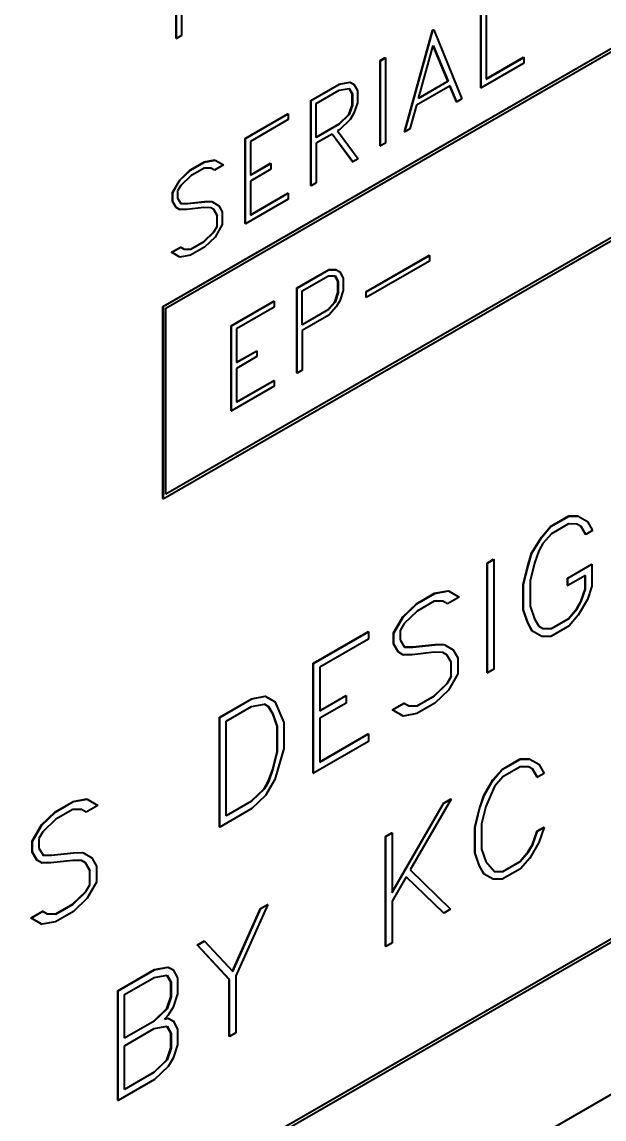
# Model space of a CAD drawing. Header units: millimetres. Extents: x 0 to 5887, y 0 to 4158.
# Drawn here: x 5435.39 to 5443.18, y 3188.07 to 3202.75 of the extents above; entities that cross this region are included whole.
import ezdxf

# ---------------------------------------------------------------- set-up
doc = ezdxf.new("R2010")
doc.units = ezdxf.units.MM
doc.header["$LTSCALE"] = 7
doc.layers.add('가시적인 것(ISO)', color=3, linetype='Continuous', lineweight=40)

msp = doc.modelspace()

# ---------------------------------------------------------------- linework, layer by layer
at = {"layer": '가시적인 것(ISO)'}
for p, q in [((5437.2771, 3198.9416), (5461.2426, 3212.7424)), ((5461.2461, 3212.7404), (5437.2806, 3198.9395)), ((5437.316, 3198.919), (5461.2108, 3212.6791)), ((5437.316, 3196.435), (5461.2072, 3210.193)), ((5461.2108, 3210.191), (5437.316, 3196.4309)), ((5437.2806, 3196.3696), (5461.2461, 3210.1705)), ((5437.4561, 3202.5302), (5437.4561, 3203.67)), ((5437.4597, 3202.5281), (5437.4597, 3203.668)), ((5437.5266, 3203.7065), (5437.5266, 3202.5667)), ((5441.5339, 3201.8696), (5441.5339, 3203.0094)), ((5441.5375, 3201.8675), (5441.5375, 3203.0074)), ((5441.6044, 3203.0459), (5441.6044, 3201.9835)), ((5437.5266, 3202.5667), (5437.4597, 3202.5281)), ((5440.5105, 3201.2802), (5440.8874, 3202.6371)), ((5440.514, 3201.2782), (5440.8909, 3202.6351)), ((5440.8874, 3202.6371), (5440.9011, 3202.645)), ((5440.8874, 3202.6371), (5440.8909, 3202.6351)), ((5440.8909, 3202.6351), (5440.9047, 3202.643)), ((5440.9011, 3202.645), (5440.9047, 3202.643)), ((5440.9047, 3202.643), (5441.2807, 3201.7197)), ((5437.4561, 3202.5302), (5437.4597, 3202.5281)), ((5440.6983, 3201.7268), (5440.8973, 3202.4331)), ((5441.0928, 3201.958), (5440.8963, 3202.4292)), ((5440.8973, 3202.4331), (5441.0963, 3201.956)), ((5440.1858, 3202.2331), (5440.2528, 3202.2716)), ((5440.1894, 3202.2311), (5440.2563, 3202.2696)), ((5440.2528, 3202.2716), (5440.2563, 3202.2696)), ((5440.2563, 3202.2696), (5440.2563, 3201.1298)), ((5441.6044, 3201.9876), (5442.1062, 3202.2765)), ((5441.6044, 3201.9835), (5442.1097, 3202.2745)), ((5442.1062, 3202.2765), (5442.1097, 3202.2745)), ((5442.1097, 3202.2745), (5442.1097, 3202.1971)), ((5440.1858, 3202.2331), (5440.1894, 3202.2311)), ((5440.1858, 3201.0932), (5440.1858, 3202.2331)), ((5440.1894, 3201.0912), (5440.1894, 3202.2311)), ((5442.1097, 3202.1971), (5441.5375, 3201.8675)), ((5439.2596, 3201.6997), (5439.6392, 3201.9183)), ((5439.2631, 3201.6977), (5439.6428, 3201.9163)), ((5439.33, 3201.6588), (5439.6391, 3201.8368)), ((5439.6391, 3201.8368), (5439.7712, 3201.8609)), ((5439.6392, 3201.9183), (5439.7805, 3201.9445)), ((5439.6392, 3201.9183), (5439.6428, 3201.9163)), ((5439.6428, 3201.9163), (5439.784, 3201.9425)), ((5439.8107, 3201.7891), (5439.769, 3201.8605)), ((5439.7712, 3201.8609), (5439.8143, 3201.7871)), ((5439.7805, 3201.9445), (5439.8309, 3201.9184)), ((5439.7805, 3201.9445), (5439.784, 3201.9425)), ((5439.784, 3201.9425), (5439.8344, 3201.9164)), ((5439.8309, 3201.9184), (5439.8344, 3201.9164)), ((5439.8344, 3201.9164), (5439.8812, 3201.832)), ((5439.8812, 3201.832), (5439.8812, 3201.6666)), ((5441.122, 3201.8934), (5440.6736, 3201.6351)), ((5441.0963, 3201.956), (5440.6983, 3201.7268)), ((5440.6997, 3201.7317), (5441.0928, 3201.958)), ((5441.0928, 3201.958), (5441.0963, 3201.956)), ((5441.2093, 3201.6826), (5441.1199, 3201.8921)), ((5441.2128, 3201.6806), (5441.122, 3201.8934)), ((5441.5339, 3201.8696), (5441.5375, 3201.8675)), ((5439.2596, 3201.6997), (5439.2631, 3201.6977)), ((5439.2596, 3200.5599), (5439.2596, 3201.6997)), ((5439.2631, 3200.5578), (5439.2631, 3201.6977)), ((5439.8107, 3201.6364), (5439.8107, 3201.7891)), ((5439.8107, 3201.7891), (5439.8143, 3201.7871)), ((5439.8143, 3201.7871), (5439.8143, 3201.6344)), ((5441.2093, 3201.6826), (5441.2128, 3201.6806)), ((5441.2807, 3201.7197), (5441.2128, 3201.6806)), ((5439.33, 3201.205), (5439.33, 3201.6588)), ((5439.7676, 3201.513), (5439.8107, 3201.6364)), ((5439.8143, 3201.6344), (5439.7712, 3201.511)), ((5439.8344, 3201.5283), (5439.784, 3201.4441)), ((5439.8107, 3201.6364), (5439.8143, 3201.6344)), ((5439.8812, 3201.6666), (5439.8344, 3201.5283)), ((5440.6736, 3201.6351), (5440.5828, 3201.3178)), ((5438.3782, 3201.1922), (5438.9505, 3201.5217)), ((5438.3818, 3201.1901), (5438.954, 3201.5197)), ((5438.954, 3201.4423), (5438.4487, 3201.1513)), ((5438.9505, 3201.5217), (5438.954, 3201.5197)), ((5438.954, 3201.5197), (5438.954, 3201.4423)), ((5439.33, 3201.2091), (5439.6356, 3201.385)), ((5439.6391, 3201.383), (5439.33, 3201.205)), ((5439.6356, 3201.385), (5439.7676, 3201.513)), ((5439.6356, 3201.385), (5439.6391, 3201.383)), ((5439.7712, 3201.511), (5439.6391, 3201.383)), ((5439.784, 3201.4441), (5439.6428, 3201.3077)), ((5439.7676, 3201.513), (5439.7712, 3201.511)), ((5411.9049, 3172.4187), (5461.9495, 3201.2374)), ((5461.953, 3201.2354), (5411.9058, 3172.4151)), ((5439.5428, 3201.2501), (5439.33, 3201.1276)), ((5439.8153, 3200.8799), (5439.5414, 3201.2493)), ((5439.8189, 3200.8779), (5439.5428, 3201.2501)), ((5439.6428, 3201.3077), (5439.6143, 3201.2913)), ((5439.6143, 3201.2913), (5439.8895, 3200.9185)), ((5440.5105, 3201.2802), (5440.514, 3201.2782)), ((5440.5828, 3201.3178), (5440.514, 3201.2782)), ((5411.878, 3172.3583), (5461.9808, 3201.2105)), ((5438.3782, 3201.1922), (5438.3818, 3201.1901)), ((5438.3782, 3200.0523), (5438.3782, 3201.1922)), ((5438.3818, 3200.0503), (5438.3818, 3201.1901)), ((5438.4487, 3201.1513), (5438.4487, 3200.6975)), ((5439.33, 3201.1276), (5439.33, 3200.5964)), ((5440.1858, 3201.0932), (5440.1894, 3201.0912)), ((5440.2563, 3201.1298), (5440.1894, 3201.0912)), ((5465.1621, 3201.0027), (5408.5936, 3168.4271)), ((5437.6446, 3200.7697), (5437.8317, 3200.8774)), ((5437.6481, 3200.7677), (5437.8352, 3200.8754)), ((5437.8306, 3200.7953), (5437.6509, 3200.6918)), ((5437.9187, 3200.7941), (5437.8306, 3200.7953)), ((5437.8317, 3200.8774), (5437.9729, 3200.9036)), ((5437.8317, 3200.8774), (5437.8352, 3200.8754)), ((5437.8352, 3200.8754), (5437.9764, 3200.9016)), ((5437.9673, 3200.7669), (5437.9187, 3200.7941)), ((5438.0883, 3200.8367), (5437.9673, 3200.7669)), ((5437.9729, 3200.9036), (5437.9764, 3200.9016)), ((5437.9764, 3200.9016), (5438.0883, 3200.8367)), ((5438.4487, 3200.7015), (5438.7203, 3200.8579)), ((5438.4487, 3200.6975), (5438.7239, 3200.8559)), ((5438.7203, 3200.8579), (5438.7239, 3200.8559)), ((5438.7239, 3200.8559), (5438.7239, 3200.7785)), ((5439.8153, 3200.8799), (5439.8189, 3200.8779)), ((5439.8895, 3200.9185), (5439.8189, 3200.8779)), ((5437.5034, 3200.6332), (5437.6446, 3200.7697)), ((5437.5069, 3200.6312), (5437.6481, 3200.7677)), ((5437.6509, 3200.6918), (5437.517, 3200.5628)), ((5437.6446, 3200.7697), (5437.6481, 3200.7677)), ((5438.7239, 3200.7785), (5438.4487, 3200.6201)), ((5437.4061, 3200.4659), (5437.5034, 3200.6332)), ((5437.4097, 3200.4639), (5437.5069, 3200.6312)), ((5437.517, 3200.5628), (5437.4757, 3200.4913)), ((5437.5034, 3200.6332), (5437.5069, 3200.6312)), ((5438.4487, 3200.6201), (5438.4487, 3200.1663)), ((5439.2596, 3200.5599), (5439.2631, 3200.5578)), ((5439.33, 3200.5964), (5439.2631, 3200.5578)), ((5437.4061, 3200.4659), (5437.4097, 3200.4639)), ((5437.4061, 3200.3514), (5437.4061, 3200.4659)), ((5437.4061, 3200.3514), (5437.4097, 3200.3494)), ((5437.4538, 3200.2686), (5437.4061, 3200.3514)), ((5437.4097, 3200.3494), (5437.4097, 3200.4639)), ((5437.4574, 3200.2665), (5437.4097, 3200.3494)), ((5437.4757, 3200.4913), (5437.4757, 3200.3927)), ((5437.4757, 3200.3927), (5437.5197, 3200.3184)), ((5438.954, 3200.3798), (5438.3818, 3200.0503)), ((5438.4487, 3200.1703), (5438.9505, 3200.4593)), ((5438.4487, 3200.1663), (5438.954, 3200.4572)), ((5438.9505, 3200.4593), (5438.954, 3200.4572)), ((5438.954, 3200.4572), (5438.954, 3200.3798)), ((5437.4538, 3200.2686), (5437.4574, 3200.2665)), ((5437.5024, 3200.2404), (5437.4538, 3200.2686)), ((5437.506, 3200.2383), (5437.4574, 3200.2665)), ((5437.5024, 3200.2404), (5437.506, 3200.2383)), ((5437.5995, 3200.2392), (5437.506, 3200.2383)), ((5437.5185, 3200.3204), (5437.6042, 3200.3202)), ((5437.5197, 3200.3184), (5437.6078, 3200.3182)), ((5437.8279, 3200.2647), (5437.5995, 3200.2392)), ((5437.6042, 3200.3202), (5437.8344, 3200.3457)), ((5437.6042, 3200.3202), (5437.6078, 3200.3182)), ((5437.6078, 3200.3182), (5437.838, 3200.3436)), ((5437.9187, 3200.2629), (5437.8279, 3200.2647)), ((5437.8344, 3200.3457), (5437.928, 3200.3476)), ((5437.8344, 3200.3457), (5437.838, 3200.3436)), ((5437.838, 3200.3436), (5437.9315, 3200.3455)), ((5437.9618, 3200.2389), (5437.9187, 3200.2629)), ((5437.928, 3200.3476), (5437.9315, 3200.3455)), ((5437.9315, 3200.3455), (5438.0269, 3200.2902)), ((5438.0032, 3200.164), (5437.9583, 3200.2408)), ((5438.0067, 3200.1619), (5437.9618, 3200.2389)), ((5438.0269, 3200.2902), (5438.0736, 3200.2069)), ((5438.0736, 3200.2069), (5438.0736, 3200.0393)), ((5438.0032, 3200.164), (5438.0067, 3200.1619)), ((5438.0032, 3200.0134), (5438.0032, 3200.164)), ((5438.0067, 3200.0114), (5438.0067, 3200.1619)), ((5437.828, 3199.8129), (5437.9619, 3199.9419)), ((5437.8315, 3199.8108), (5437.9654, 3199.9399)), ((5437.9619, 3199.9419), (5438.0032, 3200.0134)), ((5437.9619, 3199.9419), (5437.9654, 3199.9399)), ((5437.9654, 3199.9399), (5438.0067, 3200.0114)), ((5438.0736, 3200.0393), (5437.9764, 3199.872)), ((5438.0032, 3200.0134), (5438.0067, 3200.0114)), ((5438.3782, 3200.0523), (5438.3818, 3200.0503)), ((5437.6492, 3199.7099), (5437.828, 3199.8129)), ((5437.6527, 3199.7079), (5437.8315, 3199.8108)), ((5437.828, 3199.8129), (5437.8315, 3199.8108)), ((5437.9764, 3199.872), (5437.8352, 3199.7355)), ((5437.3915, 3199.6686), (5437.5125, 3199.7383)), ((5437.3915, 3199.6686), (5437.395, 3199.6665)), ((5437.5034, 3199.6037), (5437.3915, 3199.6686)), ((5437.395, 3199.6665), (5437.5161, 3199.7363)), ((5437.5069, 3199.6016), (5437.395, 3199.6665)), ((5437.6481, 3199.6278), (5437.5069, 3199.6016)), ((5437.5125, 3199.7383), (5437.5611, 3199.7111)), ((5437.5125, 3199.7383), (5437.5161, 3199.7363)), ((5437.5161, 3199.7363), (5437.5647, 3199.7091)), ((5437.5611, 3199.7111), (5437.6492, 3199.7099)), ((5437.5611, 3199.7111), (5437.5647, 3199.7091)), ((5437.5647, 3199.7091), (5437.6527, 3199.7079)), ((5437.8352, 3199.7355), (5437.6481, 3199.6278)), ((5437.6492, 3199.7099), (5437.6527, 3199.7079)), ((5439.9967, 3199.1412), (5440.8423, 3199.6282)), ((5440.0002, 3199.1392), (5440.8458, 3199.6261)), ((5440.8423, 3199.6282), (5440.8458, 3199.6261)), ((5440.8458, 3199.6261), (5440.8458, 3199.5489)), ((5437.5034, 3199.6037), (5437.5069, 3199.6016)), ((5440.8458, 3199.5489), (5440.0002, 3199.0619)), ((5439.0715, 3199.1914), (5439.497, 3199.4365)), ((5439.075, 3199.1894), (5439.5005, 3199.4344)), ((5439.1418, 3199.1506), (5439.495, 3199.354)), ((5439.495, 3199.354), (5439.582, 3199.3544)), ((5439.497, 3199.4365), (5439.5931, 3199.4368)), ((5439.497, 3199.4365), (5439.5005, 3199.4344)), ((5439.5005, 3199.4344), (5439.5966, 3199.4348)), ((5439.6215, 3199.2807), (5439.5796, 3199.3544)), ((5439.582, 3199.3544), (5439.625, 3199.2786)), ((5439.5931, 3199.4368), (5439.6416, 3199.4097)), ((5439.5931, 3199.4368), (5439.5966, 3199.4348)), ((5439.5966, 3199.4348), (5439.6451, 3199.4077)), ((5439.6416, 3199.4097), (5439.6451, 3199.4077)), ((5439.6451, 3199.4077), (5439.6918, 3199.3234)), ((5439.6918, 3199.3234), (5439.6918, 3199.1584)), ((5439.0715, 3199.1914), (5439.075, 3199.1894)), ((5439.0715, 3198.054), (5439.0715, 3199.1914)), ((5439.075, 3198.0519), (5439.075, 3199.1894)), ((5439.6215, 3199.1283), (5439.6215, 3199.2807)), ((5439.6215, 3199.2807), (5439.625, 3199.2786)), ((5439.625, 3199.2786), (5439.625, 3199.1263)), ((5439.1418, 3198.6977), (5439.1418, 3199.1506)), ((5439.5785, 3199.003), (5439.6215, 3199.1283)), ((5439.625, 3199.1263), (5439.582, 3199.001)), ((5439.6215, 3199.1283), (5439.625, 3199.1263)), ((5439.6918, 3199.1584), (5439.6451, 3199.0204)), ((5439.9967, 3199.1412), (5440.0002, 3199.1392)), ((5439.9967, 3199.064), (5439.9967, 3199.1412)), ((5439.9967, 3199.064), (5440.0002, 3199.0619)), ((5440.0002, 3199.0619), (5440.0002, 3199.1392)), ((5437.2771, 3196.3717), (5437.2771, 3198.9416)), ((5437.2771, 3198.9416), (5437.2806, 3198.9395)), ((5437.2806, 3198.9395), (5437.2806, 3196.3696)), ((5437.316, 3196.4309), (5437.316, 3198.919)), ((5438.192, 3198.685), (5438.763, 3199.0138)), ((5438.1955, 3198.6829), (5438.7666, 3199.0118)), ((5438.7666, 3198.9345), (5438.2623, 3198.6442)), ((5438.763, 3199.0138), (5438.7666, 3199.0118)), ((5438.7666, 3199.0118), (5438.7666, 3198.9345)), ((5439.1418, 3198.7018), (5439.4915, 3198.9032)), ((5439.495, 3198.9012), (5439.1418, 3198.6977)), ((5439.4915, 3198.9032), (5439.5785, 3199.003)), ((5439.4915, 3198.9032), (5439.495, 3198.9012)), ((5439.582, 3199.001), (5439.495, 3198.9012)), ((5439.5966, 3198.9375), (5439.5005, 3198.8271)), ((5439.5785, 3199.003), (5439.582, 3199.001)), ((5439.6451, 3199.0204), (5439.5966, 3198.9375)), ((5439.5005, 3198.8271), (5439.1418, 3198.6205)), ((5438.192, 3198.685), (5438.1955, 3198.6829)), ((5438.192, 3197.5475), (5438.192, 3198.685)), ((5438.1955, 3197.5455), (5438.1955, 3198.6829)), ((5438.2623, 3198.6442), (5438.2623, 3198.1913)), ((5439.1418, 3198.6205), (5439.1418, 3198.0904)), ((5438.2623, 3198.1954), (5438.5333, 3198.3514)), ((5438.2623, 3198.1913), (5438.5369, 3198.3494)), ((5438.5333, 3198.3514), (5438.5369, 3198.3494)), ((5438.5369, 3198.3494), (5438.5369, 3198.2722)), ((5438.5369, 3198.2722), (5438.2623, 3198.1141)), ((5438.2623, 3198.1141), (5438.2623, 3197.6612)), ((5439.0715, 3198.054), (5439.075, 3198.0519)), ((5439.1418, 3198.0904), (5439.075, 3198.0519)), ((5438.7666, 3197.8743), (5438.1955, 3197.5455)), ((5438.2623, 3197.6653), (5438.763, 3197.9536)), ((5438.2623, 3197.6612), (5438.7666, 3197.9516)), ((5438.763, 3197.9536), (5438.7666, 3197.9516)), ((5438.7666, 3197.9516), (5438.7666, 3197.8743)), ((5438.192, 3197.5475), (5438.1955, 3197.5455)), ((5437.2771, 3196.3717), (5437.2806, 3196.3696)), ((5442.4669, 3195.9995), (5442.7103, 3196.1397)), ((5442.4704, 3195.9975), (5442.7138, 3196.1376)), ((5442.7103, 3196.1397), (5442.8343, 3196.1401)), ((5442.7103, 3196.1397), (5442.7138, 3196.1376)), ((5442.7138, 3196.1376), (5442.8379, 3196.138)), ((5442.8343, 3196.1401), (5442.8379, 3196.138)), ((5442.8379, 3196.138), (5442.9596, 3196.0674)), ((5442.344, 3195.8577), (5442.4669, 3195.9995)), ((5442.3476, 3195.8557), (5442.4704, 3195.9975)), ((5442.4669, 3195.9995), (5442.4704, 3195.9975)), ((5442.7079, 3196.0345), (5442.4775, 3195.9018)), ((5442.8202, 3196.0322), (5442.7079, 3196.0345)), ((5442.8769, 3196.0007), (5442.8202, 3196.0322)), ((5442.936, 3195.8953), (5442.8734, 3196.0026)), ((5442.9395, 3195.8933), (5442.8769, 3196.0007)), ((5442.9596, 3196.0674), (5443.0293, 3195.945)), ((5442.2117, 3195.6422), (5442.344, 3195.8577)), ((5442.2152, 3195.6401), (5442.3476, 3195.8557)), ((5442.344, 3195.8577), (5442.3476, 3195.8557)), ((5442.4775, 3195.9018), (5442.3641, 3195.7696)), ((5442.936, 3195.8953), (5442.9395, 3195.8933)), ((5443.0293, 3195.945), (5442.9395, 3195.8933)), ((5442.3086, 3195.6734), (5442.2495, 3195.5069)), ((5442.3641, 3195.7696), (5442.3086, 3195.6734)), ((5441.6174, 3195.5103), (5441.7036, 3195.56)), ((5441.6174, 3195.5103), (5441.6209, 3195.5083)), ((5441.6174, 3194.0418), (5441.6174, 3195.5103)), ((5441.6209, 3195.5083), (5441.7072, 3195.5579)), ((5441.6209, 3194.0398), (5441.6209, 3195.5083)), ((5441.7036, 3195.56), (5441.7072, 3195.5579)), ((5441.7072, 3195.5579), (5441.7072, 3194.0894)), ((5442.1632, 3195.4722), (5442.2117, 3195.6422)), ((5442.1668, 3195.4702), (5442.2152, 3195.6401)), ((5442.2495, 3195.5069), (5442.1916, 3195.2713)), ((5442.2117, 3195.6422), (5442.2152, 3195.6401)), ((5442.1018, 3195.2278), (5442.1632, 3195.4722)), ((5442.1053, 3195.2258), (5442.1668, 3195.4702)), ((5442.1632, 3195.4722), (5442.1668, 3195.4702)), ((5442.6937, 3195.3091), (5443.0175, 3195.4956)), ((5442.6973, 3195.3071), (5443.021, 3195.4935)), ((5443.0175, 3195.4956), (5443.021, 3195.4935)), ((5443.021, 3195.4935), (5443.021, 3195.1998)), ((5442.1018, 3195.2278), (5442.1053, 3195.2258)), ((5442.1018, 3194.8822), (5442.1018, 3195.2278)), ((5442.1053, 3194.8802), (5442.1053, 3195.2258)), ((5442.1916, 3195.2713), (5442.1916, 3194.9339)), ((5442.6937, 3195.3091), (5442.6973, 3195.3071)), ((5442.6937, 3195.2094), (5442.6937, 3195.3091)), ((5442.9348, 3195.3441), (5442.6973, 3195.2074)), ((5442.6973, 3195.2074), (5442.6973, 3195.3071)), ((5442.9312, 3195.1604), (5442.9312, 3195.3421)), ((5442.9348, 3195.1584), (5442.9348, 3195.3441)), ((5440.6722, 3194.966), (5440.9132, 3195.1048)), ((5440.6757, 3194.964), (5440.9167, 3195.1028)), ((5440.9132, 3195.1048), (5441.0952, 3195.1385)), ((5440.9132, 3195.1048), (5440.9167, 3195.1028)), ((5440.9167, 3195.1028), (5441.0987, 3195.1365)), ((5441.0952, 3195.1385), (5441.0987, 3195.1365)), ((5441.0987, 3195.1365), (5441.2428, 3195.0528)), ((5442.6937, 3195.2094), (5442.6973, 3195.2074)), ((5442.8733, 3194.9973), (5442.9312, 3195.1604)), ((5442.8769, 3194.9952), (5442.9348, 3195.1584)), ((5442.9312, 3195.1604), (5442.9348, 3195.1584)), ((5443.021, 3195.1998), (5442.9596, 3195.0224)), ((5440.4902, 3194.7902), (5440.6722, 3194.966)), ((5440.4938, 3194.7881), (5440.6757, 3194.964)), ((5440.6722, 3194.966), (5440.6757, 3194.964)), ((5440.9108, 3194.9996), (5440.6792, 3194.8663)), ((5441.0243, 3194.998), (5440.9108, 3194.9996)), ((5441.0869, 3194.963), (5441.0243, 3194.998)), ((5441.2428, 3195.0528), (5441.0869, 3194.963)), ((5442.1916, 3194.9339), (5442.2495, 3194.7651)), ((5442.8178, 3194.8997), (5442.8733, 3194.9973)), ((5442.8213, 3194.8977), (5442.8769, 3194.9952)), ((5442.9596, 3195.0224), (5442.8379, 3194.8116)), ((5442.8733, 3194.9973), (5442.8769, 3194.9952)), ((5440.365, 3194.5746), (5440.4902, 3194.7902)), ((5440.3685, 3194.5726), (5440.4938, 3194.7881)), ((5440.4902, 3194.7902), (5440.4938, 3194.7881)), ((5440.6792, 3194.8663), (5440.5067, 3194.7)), ((5442.1018, 3194.8822), (5442.1053, 3194.8802)), ((5442.1632, 3194.7086), (5442.1018, 3194.8822)), ((5442.1668, 3194.7065), (5442.1053, 3194.8802)), ((5442.7044, 3194.7675), (5442.8178, 3194.8997)), ((5442.7079, 3194.7654), (5442.8213, 3194.8977)), ((5442.8379, 3194.8116), (5442.715, 3194.6698)), ((5442.8178, 3194.8997), (5442.8213, 3194.8977)), ((5440.5067, 3194.7), (5440.4536, 3194.6079)), ((5442.1632, 3194.7086), (5442.1668, 3194.7065)), ((5442.2211, 3194.5998), (5442.1632, 3194.7086)), ((5442.2247, 3194.5978), (5442.1668, 3194.7065)), ((5442.2495, 3194.7651), (5442.3086, 3194.6666)), ((5442.3086, 3194.6666), (5442.3641, 3194.6344)), ((5442.3606, 3194.6364), (5442.4752, 3194.6355)), ((5442.3641, 3194.6344), (5442.4787, 3194.6334)), ((5442.715, 3194.6698), (5442.4704, 3194.529)), ((5442.4752, 3194.6355), (5442.7044, 3194.7675)), ((5442.4752, 3194.6355), (5442.4787, 3194.6334)), ((5442.4787, 3194.6334), (5442.7079, 3194.7654)), ((5442.7044, 3194.7675), (5442.7079, 3194.7654)), ((5439.2886, 3194.1692), (5440.0259, 3194.5938)), ((5439.2921, 3194.1672), (5440.0294, 3194.5918)), ((5440.0294, 3194.4921), (5439.3784, 3194.1172)), ((5440.0259, 3194.5938), (5440.0294, 3194.5918)), ((5440.0294, 3194.5918), (5440.0294, 3194.4921)), ((5440.365, 3194.5746), (5440.3685, 3194.5726)), ((5440.365, 3194.4271), (5440.365, 3194.5746)), ((5440.3685, 3194.425), (5440.3685, 3194.5726)), ((5440.4536, 3194.6079), (5440.4536, 3194.4809)), ((5440.4536, 3194.4809), (5440.5103, 3194.3851)), ((5442.2211, 3194.5998), (5442.2247, 3194.5978)), ((5442.3476, 3194.5292), (5442.2247, 3194.5978)), ((5442.4704, 3194.529), (5442.3476, 3194.5292)), ((5440.365, 3194.4271), (5440.3685, 3194.425)), ((5440.4264, 3194.3204), (5440.365, 3194.4271)), ((5440.4299, 3194.3184), (5440.3685, 3194.425)), ((5440.5091, 3194.3871), (5440.6202, 3194.3869)), ((5440.5103, 3194.3851), (5440.6237, 3194.3849)), ((5440.6202, 3194.3869), (5440.9167, 3194.4197)), ((5440.6202, 3194.3869), (5440.6237, 3194.3849)), ((5440.6237, 3194.3849), (5440.9203, 3194.4177)), ((5440.9167, 3194.4197), (5441.0373, 3194.4222)), ((5440.9167, 3194.4197), (5440.9203, 3194.4177)), ((5440.9203, 3194.4177), (5441.0408, 3194.4201)), ((5441.0373, 3194.4222), (5441.0408, 3194.4201)), ((5441.0408, 3194.4201), (5441.1637, 3194.3488)), ((5441.1637, 3194.3488), (5441.2239, 3194.2414)), ((5440.4264, 3194.3204), (5440.4299, 3194.3184)), ((5440.489, 3194.2841), (5440.4264, 3194.3204)), ((5440.4926, 3194.282), (5440.4299, 3194.3184)), ((5440.489, 3194.2841), (5440.4926, 3194.282)), ((5440.6131, 3194.2831), (5440.4926, 3194.282)), ((5440.9073, 3194.3159), (5440.6131, 3194.2831)), ((5441.0243, 3194.3136), (5440.9073, 3194.3159)), ((5441.0798, 3194.2828), (5441.0243, 3194.3136)), ((5441.1341, 3194.1856), (5441.0763, 3194.2847)), ((5441.1377, 3194.1836), (5441.0798, 3194.2828)), ((5441.1341, 3194.1856), (5441.1377, 3194.1836)), ((5441.1341, 3193.9916), (5441.1341, 3194.1856)), ((5441.2239, 3194.2414), (5441.2239, 3194.0256)), ((5439.2886, 3194.1692), (5439.2921, 3194.1672)), ((5439.2886, 3192.7007), (5439.2886, 3194.1692)), ((5439.2921, 3192.6987), (5439.2921, 3194.1672)), ((5439.3784, 3194.1172), (5439.3784, 3193.5325)), ((5441.1377, 3193.9896), (5441.1377, 3194.1836)), ((5441.6174, 3194.0418), (5441.6209, 3194.0398)), ((5441.7072, 3194.0894), (5441.6209, 3194.0398)), ((5440.9085, 3193.7333), (5441.081, 3193.8996)), ((5440.912, 3193.7312), (5441.0845, 3193.8975)), ((5441.081, 3193.8996), (5441.1341, 3193.9916)), ((5441.081, 3193.8996), (5441.0845, 3193.8975)), ((5441.0845, 3193.8975), (5441.1377, 3193.9896)), ((5441.2239, 3194.0256), (5441.0987, 3193.8101)), ((5441.1341, 3193.9916), (5441.1377, 3193.9896)), ((5441.0987, 3193.8101), (5440.9167, 3193.6342)), ((5438.035, 3193.4474), (5438.4651, 3193.695)), ((5438.0386, 3193.4453), (5438.4686, 3193.693)), ((5438.4651, 3193.695), (5438.6482, 3193.7294)), ((5438.4651, 3193.695), (5438.4686, 3193.693)), ((5438.4651, 3193.5912), (5438.6376, 3193.6236)), ((5438.4686, 3193.693), (5438.6518, 3193.7274)), ((5438.6884, 3193.5927), (5438.6375, 3193.6236)), ((5438.6376, 3193.6236), (5438.6919, 3193.5907)), ((5438.6482, 3193.7294), (5438.7723, 3193.6588)), ((5438.6482, 3193.7294), (5438.6518, 3193.7274)), ((5438.6518, 3193.7274), (5438.7758, 3193.6568)), ((5438.7723, 3193.6588), (5438.7758, 3193.6568)), ((5438.7758, 3193.6568), (5438.8952, 3193.3785)), ((5439.3784, 3193.5366), (5439.7293, 3193.7386)), ((5439.3784, 3193.5325), (5439.7329, 3193.7366)), ((5439.7329, 3193.6369), (5439.3784, 3193.4328)), ((5439.7293, 3193.7386), (5439.7329, 3193.7366)), ((5439.7329, 3193.7366), (5439.7329, 3193.6369)), ((5440.3461, 3193.5474), (5440.502, 3193.6372)), ((5440.3496, 3193.5453), (5440.5056, 3193.6352)), ((5440.502, 3193.6372), (5440.5647, 3193.6022)), ((5440.502, 3193.6372), (5440.5056, 3193.6352)), ((5440.5056, 3193.6352), (5440.5682, 3193.6002)), ((5440.5647, 3193.6022), (5440.6781, 3193.6006)), ((5440.5647, 3193.6022), (5440.5682, 3193.6002)), ((5440.5682, 3193.6002), (5440.6816, 3193.5986)), ((5440.9167, 3193.6342), (5440.6757, 3193.4954)), ((5440.6781, 3193.6006), (5440.9085, 3193.7333)), ((5440.6781, 3193.6006), (5440.6816, 3193.5986)), ((5440.6816, 3193.5986), (5440.912, 3193.7312)), ((5440.9085, 3193.7333), (5440.912, 3193.7312)), ((5438.1248, 3193.3953), (5438.4651, 3193.5912)), ((5438.7475, 3193.4943), (5438.6884, 3193.5927)), ((5438.6884, 3193.5927), (5438.6919, 3193.5907)), ((5438.6919, 3193.5907), (5438.751, 3193.4922)), ((5438.8054, 3193.3254), (5438.7475, 3193.4943)), ((5438.7475, 3193.4943), (5438.751, 3193.4922)), ((5438.751, 3193.4922), (5438.8089, 3193.3234)), ((5440.3461, 3193.5474), (5440.3496, 3193.5453)), ((5440.4902, 3193.4637), (5440.3461, 3193.5474)), ((5440.4938, 3193.4617), (5440.3496, 3193.5453)), ((5440.4902, 3193.4637), (5440.4938, 3193.4617)), ((5440.6757, 3193.4954), (5440.4938, 3193.4617)), ((5438.035, 3193.4474), (5438.0386, 3193.4453)), ((5438.035, 3191.9788), (5438.035, 3193.4474)), ((5438.0386, 3191.9768), (5438.0386, 3193.4453)), ((5438.1248, 3192.1262), (5438.1248, 3193.3953)), ((5438.8054, 3192.988), (5438.8054, 3193.3254)), ((5438.8054, 3193.3254), (5438.8089, 3193.3234)), ((5438.8089, 3193.3234), (5438.8089, 3192.986)), ((5438.8952, 3193.3785), (5438.8952, 3193.0302)), ((5439.3784, 3193.4328), (5439.3784, 3192.8481)), ((5439.3784, 3192.8522), (5440.0259, 3193.225)), ((5439.3784, 3192.8481), (5440.0294, 3193.223)), ((5440.0259, 3193.225), (5440.0294, 3193.223)), ((5440.0294, 3193.223), (5440.0294, 3193.1233)), ((5438.8952, 3193.0302), (5438.7758, 3192.6145)), ((5440.0294, 3193.1233), (5439.2921, 3192.6987)), ((5438.7475, 3192.7525), (5438.8054, 3192.988)), ((5438.8089, 3192.986), (5438.751, 3192.7505)), ((5438.8054, 3192.988), (5438.8089, 3192.986)), ((5441.8171, 3192.7496), (5442.0605, 3192.8897)), ((5441.8206, 3192.7475), (5442.064, 3192.8877)), ((5442.0605, 3192.8897), (5442.1845, 3192.8901)), ((5442.0605, 3192.8897), (5442.064, 3192.8877)), ((5442.064, 3192.8877), (5442.1881, 3192.8881)), ((5442.1845, 3192.8901), (5442.1881, 3192.8881)), ((5442.1881, 3192.8881), (5442.3098, 3192.8175)), ((5438.6884, 3192.586), (5438.7475, 3192.7525)), ((5438.751, 3192.7505), (5438.6919, 3192.5839)), ((5438.7475, 3192.7525), (5438.751, 3192.7505)), ((5441.6942, 3192.6078), (5441.8171, 3192.7496)), ((5441.6977, 3192.6057), (5441.8206, 3192.7475)), ((5441.8171, 3192.7496), (5441.8206, 3192.7475)), ((5442.0581, 3192.7846), (5441.8277, 3192.6519)), ((5442.1703, 3192.7823), (5442.0581, 3192.7846)), ((5442.2271, 3192.7507), (5442.1703, 3192.7823)), ((5442.2861, 3192.6454), (5442.2236, 3192.7527)), ((5442.2897, 3192.6434), (5442.2271, 3192.7507)), ((5442.3098, 3192.8175), (5442.3795, 3192.6951)), ((5438.634, 3192.4905), (5438.6884, 3192.586)), ((5438.6919, 3192.5839), (5438.6376, 3192.4884)), ((5438.7758, 3192.6145), (5438.6518, 3192.401)), ((5438.6884, 3192.586), (5438.6919, 3192.5839)), ((5439.2886, 3192.7007), (5439.2921, 3192.6987)), ((5441.5725, 3192.3984), (5441.6942, 3192.6078)), ((5441.576, 3192.3963), (5441.6977, 3192.6057)), ((5441.6942, 3192.6078), (5441.6977, 3192.6057)), ((5441.8277, 3192.6519), (5441.7143, 3192.5224)), ((5442.2861, 3192.6454), (5442.2897, 3192.6434)), ((5442.3795, 3192.6951), (5442.2897, 3192.6434)), ((5438.4615, 3192.3242), (5438.634, 3192.4905)), ((5438.6376, 3192.4884), (5438.4651, 3192.3221)), ((5438.634, 3192.4905), (5438.6376, 3192.4884)), ((5441.7143, 3192.5224), (5441.5997, 3192.2542)), ((5435.8362, 3192.1811), (5436.0772, 3192.3199)), ((5435.8397, 3192.1791), (5436.0808, 3192.3179)), ((5436.0772, 3192.3199), (5436.2592, 3192.3537)), ((5436.0772, 3192.3199), (5436.0808, 3192.3179)), ((5436.0808, 3192.3179), (5436.2627, 3192.3517)), ((5436.2592, 3192.3537), (5436.2627, 3192.3517)), ((5436.2627, 3192.3517), (5436.4069, 3192.268)), ((5438.1248, 3192.1303), (5438.4615, 3192.3242)), ((5438.4651, 3192.3221), (5438.1248, 3192.1262)), ((5438.4615, 3192.3242), (5438.4651, 3192.3221)), ((5438.6518, 3192.401), (5438.4686, 3192.2245)), ((5440.3473, 3191.1067), (5441.0361, 3192.2998)), ((5440.3473, 3191.0986), (5441.0396, 3192.2978)), ((5441.1353, 3192.3529), (5440.5895, 3191.4047)), ((5441.0361, 3192.2998), (5441.1318, 3192.3549)), ((5441.0361, 3192.2998), (5441.0396, 3192.2978)), ((5441.0396, 3192.2978), (5441.1353, 3192.3529)), ((5441.1318, 3192.3549), (5441.1353, 3192.3529)), ((5441.5134, 3192.2223), (5441.5725, 3192.3984)), ((5441.517, 3192.2202), (5441.576, 3192.3963)), ((5441.5725, 3192.3984), (5441.576, 3192.3963)), ((5435.6543, 3192.0053), (5435.8362, 3192.1811)), ((5435.6578, 3192.0033), (5435.8397, 3192.1791)), ((5435.8362, 3192.1811), (5435.8397, 3192.1791)), ((5436.0749, 3192.2148), (5435.8433, 3192.0814)), ((5436.1883, 3192.2132), (5436.0749, 3192.2148)), ((5436.2509, 3192.1782), (5436.1883, 3192.2132)), ((5436.4069, 3192.268), (5436.2509, 3192.1782)), ((5438.4686, 3192.2245), (5438.0386, 3191.9768)), ((5441.452, 3191.9779), (5441.5134, 3192.2223)), ((5441.4555, 3191.9758), (5441.517, 3192.2202)), ((5441.5134, 3192.2223), (5441.517, 3192.2202)), ((5441.5997, 3192.2542), (5441.5418, 3192.0214)), ((5435.529, 3191.7898), (5435.6543, 3192.0053)), ((5435.5326, 3191.7877), (5435.6578, 3192.0033)), ((5435.6543, 3192.0053), (5435.6578, 3192.0033)), ((5435.8433, 3192.0814), (5435.6708, 3191.9152)), ((5441.5418, 3192.0214), (5441.5418, 3191.684)), ((5435.6708, 3191.9152), (5435.6176, 3191.8231)), ((5438.035, 3191.9788), (5438.0386, 3191.9768)), ((5440.2575, 3191.8515), (5440.3437, 3191.9011)), ((5440.2575, 3191.8515), (5440.261, 3191.8494)), ((5440.2575, 3190.3829), (5440.2575, 3191.8515)), ((5440.261, 3191.8494), (5440.3473, 3191.8991)), ((5440.261, 3190.3809), (5440.261, 3191.8494)), ((5440.3437, 3191.9011), (5440.3473, 3191.8991)), ((5440.3473, 3191.8991), (5440.3473, 3191.0986)), ((5441.452, 3191.9779), (5441.4555, 3191.9758)), ((5441.452, 3191.6323), (5441.452, 3191.9779)), ((5441.4555, 3191.6302), (5441.4555, 3191.9758)), ((5442.2235, 3191.746), (5442.2861, 3191.9255)), ((5442.2271, 3191.7439), (5442.2897, 3191.9234)), ((5442.2861, 3191.9255), (5442.3759, 3191.9772)), ((5442.2861, 3191.9255), (5442.2897, 3191.9234)), ((5442.2897, 3191.9234), (5442.3795, 3191.9752)), ((5442.3795, 3191.9752), (5442.3098, 3191.7724)), ((5442.3759, 3191.9772), (5442.3795, 3191.9752)), ((5435.529, 3191.7898), (5435.5326, 3191.7877)), ((5435.529, 3191.6422), (5435.529, 3191.7898)), ((5435.5326, 3191.6402), (5435.5326, 3191.7877)), ((5435.6176, 3191.8231), (5435.6176, 3191.696)), ((5435.6176, 3191.696), (5435.6743, 3191.6003)), ((5442.1668, 3191.6491), (5442.2235, 3191.746)), ((5442.1703, 3191.6471), (5442.2271, 3191.7439)), ((5442.3098, 3191.7724), (5442.1881, 3191.5617)), ((5442.2235, 3191.746), (5442.2271, 3191.7439)), ((5435.529, 3191.6422), (5435.5326, 3191.6402)), ((5435.5905, 3191.5355), (5435.529, 3191.6422)), ((5435.594, 3191.5335), (5435.5326, 3191.6402)), ((5435.6731, 3191.6023), (5435.7842, 3191.6021)), ((5435.6743, 3191.6003), (5435.7878, 3191.6)), ((5435.7842, 3191.6021), (5436.0808, 3191.6349)), ((5435.7842, 3191.6021), (5435.7878, 3191.6)), ((5435.7878, 3191.6), (5436.0843, 3191.6328)), ((5436.0808, 3191.6349), (5436.2013, 3191.6373)), ((5436.0808, 3191.6349), (5436.0843, 3191.6328)), ((5436.0843, 3191.6328), (5436.2048, 3191.6353)), ((5436.2013, 3191.6373), (5436.2048, 3191.6353)), ((5436.2048, 3191.6353), (5436.3277, 3191.564)), ((5436.3277, 3191.564), (5436.388, 3191.4566)), ((5441.452, 3191.6323), (5441.4555, 3191.6302)), ((5441.5134, 3191.4586), (5441.452, 3191.6323)), ((5441.517, 3191.4566), (5441.4555, 3191.6302)), ((5441.5418, 3191.684), (5441.5997, 3191.5179)), ((5442.0546, 3191.5175), (5442.1668, 3191.6491)), ((5442.0581, 3191.5155), (5442.1703, 3191.6471)), ((5442.1881, 3191.5617), (5442.064, 3191.4192)), ((5442.1668, 3191.6491), (5442.1703, 3191.6471)), ((5435.5905, 3191.5355), (5435.594, 3191.5335)), ((5435.6531, 3191.4992), (5435.5905, 3191.5355)), ((5435.6566, 3191.4972), (5435.594, 3191.5335)), ((5435.6531, 3191.4992), (5435.6566, 3191.4972)), ((5435.7771, 3191.4983), (5435.6566, 3191.4972)), ((5436.0713, 3191.5311), (5435.7771, 3191.4983)), ((5436.1883, 3191.5288), (5436.0713, 3191.5311)), ((5436.2438, 3191.4979), (5436.1883, 3191.5288)), ((5436.2982, 3191.4008), (5436.2404, 3191.4998)), ((5436.3017, 3191.3987), (5436.2438, 3191.4979)), ((5436.2982, 3191.4008), (5436.3017, 3191.3987)), ((5436.2982, 3191.2068), (5436.2982, 3191.4008)), ((5436.3017, 3191.2048), (5436.3017, 3191.3987)), ((5436.388, 3191.4566), (5436.388, 3191.2408)), ((5440.5895, 3191.4047), (5441.1294, 3190.881)), ((5441.5134, 3191.4586), (5441.517, 3191.4566)), ((5441.5725, 3191.3506), (5441.5134, 3191.4586)), ((5441.576, 3191.3486), (5441.517, 3191.4566)), ((5441.5997, 3191.5179), (5441.7143, 3191.3831)), ((5442.064, 3191.4192), (5441.8206, 3191.279)), ((5441.8242, 3191.3849), (5442.0546, 3191.5175)), ((5441.8277, 3191.3828), (5442.0581, 3191.5155)), ((5442.0546, 3191.5175), (5442.0581, 3191.5155)), ((5440.5351, 3191.3133), (5440.3473, 3190.9879)), ((5441.0337, 3190.83), (5440.5346, 3191.3124)), ((5441.0373, 3190.8279), (5440.5351, 3191.3133)), ((5441.5725, 3191.3506), (5441.576, 3191.3486)), ((5441.6977, 3191.2793), (5441.576, 3191.3486)), ((5441.8206, 3191.279), (5441.6977, 3191.2793)), ((5441.7126, 3191.3851), (5441.8242, 3191.3849)), ((5441.7143, 3191.3831), (5441.8277, 3191.3828)), ((5441.8242, 3191.3849), (5441.8277, 3191.3828)), ((5436.0725, 3190.9484), (5436.245, 3191.1147)), ((5436.076, 3190.9464), (5436.2486, 3191.1127)), ((5436.245, 3191.1147), (5436.2982, 3191.2068)), ((5436.245, 3191.1147), (5436.2486, 3191.1127)), ((5436.2486, 3191.1127), (5436.3017, 3191.2048)), ((5436.388, 3191.2408), (5436.2627, 3191.0252)), ((5436.2982, 3191.2068), (5436.3017, 3191.2048)), ((5436.2627, 3191.0252), (5436.0808, 3190.8494)), ((5440.3473, 3190.9879), (5440.3473, 3190.4306)), ((5435.5101, 3190.7625), (5435.6661, 3190.8524)), ((5435.5136, 3190.7605), (5435.6696, 3190.8503)), ((5435.6661, 3190.8524), (5435.7287, 3190.8174)), ((5435.6661, 3190.8524), (5435.6696, 3190.8503)), ((5435.6696, 3190.8503), (5435.7322, 3190.8153)), ((5435.7287, 3190.8174), (5435.8421, 3190.8158)), ((5435.7287, 3190.8174), (5435.7322, 3190.8153)), ((5435.7322, 3190.8153), (5435.8457, 3190.8137)), ((5436.0808, 3190.8494), (5435.8397, 3190.7106)), ((5435.8421, 3190.8158), (5436.0725, 3190.9484)), ((5435.8421, 3190.8158), (5435.8457, 3190.8137)), ((5435.8457, 3190.8137), (5436.076, 3190.9464)), ((5436.0725, 3190.9484), (5436.076, 3190.9464)), ((5438.2093, 3190.0499), (5438.5856, 3190.8887)), ((5438.2123, 3190.0467), (5438.5892, 3190.8867)), ((5438.6813, 3190.9397), (5438.2548, 3189.9879)), ((5438.5856, 3190.8887), (5438.6778, 3190.9418)), ((5438.5856, 3190.8887), (5438.5892, 3190.8867)), ((5438.5892, 3190.8867), (5438.6813, 3190.9397)), ((5438.6778, 3190.9418), (5438.6813, 3190.9397)), ((5441.0337, 3190.83), (5441.0373, 3190.8279)), ((5441.1294, 3190.881), (5441.0373, 3190.8279)), ((5435.5101, 3190.7625), (5435.5136, 3190.7605)), ((5435.6543, 3190.6789), (5435.5101, 3190.7625)), ((5435.6578, 3190.6769), (5435.5136, 3190.7605)), ((5435.6543, 3190.6789), (5435.6578, 3190.6769)), ((5435.8397, 3190.7106), (5435.6578, 3190.6769)), ((5437.7385, 3190.4009), (5437.8306, 3190.4539)), ((5437.7385, 3190.4009), (5437.742, 3190.3988)), ((5438.165, 3189.9402), (5437.7385, 3190.4009)), ((5437.742, 3190.3988), (5437.8342, 3190.4519)), ((5438.1685, 3189.9382), (5437.742, 3190.3988)), ((5437.8306, 3190.4539), (5437.8342, 3190.4519)), ((5437.8342, 3190.4519), (5438.2123, 3190.0467)), ((5440.2575, 3190.3829), (5440.261, 3190.3809)), ((5440.3473, 3190.4306), (5440.261, 3190.3809)), ((5437.1643, 3190.0702), (5437.3462, 3190.1039)), ((5437.1678, 3190.0682), (5437.3497, 3190.1019)), ((5437.3462, 3190.1039), (5437.4112, 3190.0703)), ((5437.3462, 3190.1039), (5437.3497, 3190.1019)), ((5437.3497, 3190.1019), (5437.4147, 3190.0683)), ((5436.6751, 3189.7885), (5437.1643, 3190.0702)), ((5436.6786, 3189.7865), (5437.1678, 3190.0682)), ((5436.7649, 3189.7364), (5437.1631, 3189.9657)), ((5437.1631, 3189.9657), (5437.3332, 3189.9968)), ((5437.1643, 3190.0702), (5437.1678, 3190.0682)), ((5437.3852, 3189.9037), (5437.3311, 3189.9964)), ((5437.3332, 3189.9968), (5437.3887, 3189.9017)), ((5437.4112, 3190.0703), (5437.4147, 3190.0683)), ((5437.4147, 3190.0683), (5437.475, 3189.9596)), ((5437.475, 3189.9596), (5437.475, 3189.7464)), ((5438.165, 3189.9402), (5438.1685, 3189.9382)), ((5438.165, 3189.178), (5438.165, 3189.9402)), ((5438.1685, 3189.1759), (5438.1685, 3189.9382)), ((5438.2548, 3189.9879), (5438.2548, 3189.2256)), ((5436.6751, 3189.7885), (5436.6786, 3189.7865)), ((5436.6751, 3188.32), (5436.6751, 3189.7885)), ((5436.6786, 3188.318), (5436.6786, 3189.7865)), ((5437.3852, 3189.707), (5437.3852, 3189.9037)), ((5437.3852, 3189.9037), (5437.3887, 3189.9017)), ((5437.3887, 3189.9017), (5437.3887, 3189.705)), ((5436.7649, 3189.1517), (5436.7649, 3189.7364)), ((5437.3297, 3189.548), (5437.3852, 3189.707)), ((5437.3887, 3189.705), (5437.3332, 3189.546)), ((5437.3852, 3189.707), (5437.3887, 3189.705)), ((5437.475, 3189.7464), (5437.4147, 3189.5683)), ((5437.1595, 3189.3831), (5437.3297, 3189.548)), ((5437.3332, 3189.546), (5437.1631, 3189.381)), ((5437.3297, 3189.548), (5437.3332, 3189.546)), ((5437.4147, 3189.5683), (5437.3497, 3189.4599)), ((5436.7649, 3189.1558), (5437.1595, 3189.3831)), ((5437.1631, 3189.381), (5436.7649, 3189.1517)), ((5437.1595, 3189.3831), (5437.1631, 3189.381)), ((5437.3497, 3189.4599), (5437.2978, 3189.4094)), ((5437.2978, 3189.4094), (5437.3497, 3189.4189)), ((5437.3012, 3189.4127), (5437.3462, 3189.4209)), ((5437.3462, 3189.4209), (5437.4112, 3189.3859)), ((5437.3462, 3189.4209), (5437.3497, 3189.4189)), ((5437.3497, 3189.4189), (5437.4147, 3189.3839)), ((5437.4112, 3189.3859), (5437.4147, 3189.3839)), ((5437.4147, 3189.3839), (5437.475, 3189.2752)), ((5436.7649, 3189.052), (5437.1631, 3189.2813)), ((5437.1631, 3189.2813), (5437.3332, 3189.3124)), ((5437.3852, 3189.2193), (5437.3311, 3189.312)), ((5437.3332, 3189.3124), (5437.3887, 3189.2173)), ((5437.3852, 3189.0226), (5437.3852, 3189.2193)), ((5437.3852, 3189.2193), (5437.3887, 3189.2173)), ((5437.3887, 3189.2173), (5437.3887, 3189.0206)), ((5437.475, 3189.2752), (5437.475, 3189.0621)), ((5438.2548, 3189.2256), (5438.1685, 3189.1759)), ((5436.7649, 3188.4674), (5436.7649, 3189.052)), ((5437.475, 3189.0621), (5437.4147, 3188.8853)), ((5438.165, 3189.178), (5438.1685, 3189.1759)), ((5437.3297, 3188.8636), (5437.3852, 3189.0226)), ((5437.3887, 3189.0206), (5437.3332, 3188.8616)), ((5437.3852, 3189.0226), (5437.3887, 3189.0206)), ((5437.1595, 3188.6987), (5437.3297, 3188.8636)), ((5437.3332, 3188.8616), (5437.1631, 3188.6966)), ((5437.3497, 3188.7755), (5437.1678, 3188.5996)), ((5437.3297, 3188.8636), (5437.3332, 3188.8616)), ((5437.4147, 3188.8853), (5437.3497, 3188.7755)), ((5436.7649, 3188.4714), (5437.1595, 3188.6987)), ((5437.1631, 3188.6966), (5436.7649, 3188.4674)), ((5437.1595, 3188.6987), (5437.1631, 3188.6966)), ((5437.1678, 3188.5996), (5436.6786, 3188.318)), ((5436.6751, 3188.32), (5436.6786, 3188.318))]:
    msp.add_line(p, q, dxfattribs=at)

doc.saveas('drawing.dxf')
